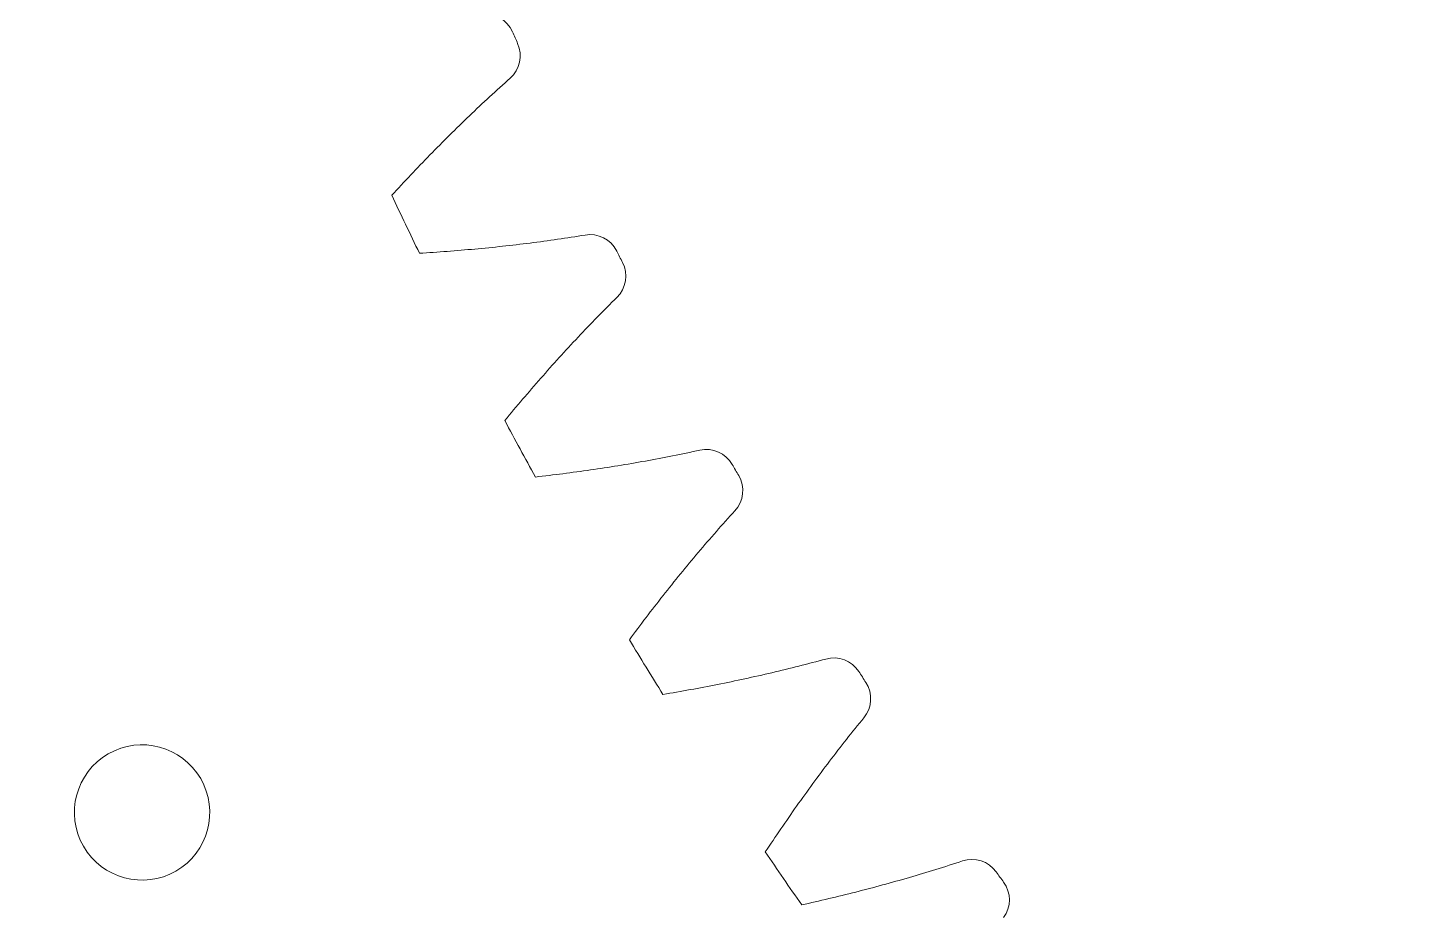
# Model space of a CAD drawing. Header units: millimetres. Extents: x -337 to 409, y -412 to 336.
# Drawn here: x -306.56 to -275.79, y 139.62 to 159.21 of the extents above; entities that cross this region are included whole.
import ezdxf

# ---------------------------------------------------------------- set-up
doc = ezdxf.new("R2010")
doc.units = ezdxf.units.MM
doc.header["$MEASUREMENT"] = 0
doc.layers.add('layer 1', color=7, linetype='Continuous')

msp = doc.modelspace()

# ---------------------------------------------------------------- linework, layer by layer
at = {"layer": 'layer 1', "color": 250, "lineweight": 20}
msp.add_ellipse((-201.8372, 200.81), major_axis=(0, 135.5), ratio=1, dxfattribs=at)
at = {"layer": 'layer 1', "lineweight": 9}
for points in [[(-295.8187, 159.1221), (-295.9363, 159.3872), (-296.2123, 159.5456), (-296.5006, 159.5133)], [(-295.8187, 159.1221), (-295.7995, 159.0788), (-295.7803, 159.0356), (-295.7611, 158.9924)], [(-295.8689, 158.0944), (-295.6519, 158.287), (-295.5849, 158.598), (-295.7033, 158.8629)], [(-295.7611, 158.9924), (-295.7418, 158.9492), (-295.7226, 158.9061), (-295.7033, 158.8629)], [(-298.4922, 155.496), (-298.2909, 155.0666), (-298.0868, 154.6387), (-297.8798, 154.2121)], [(-293.5081, 154.2606), (-293.6394, 154.5192), (-293.9233, 154.6629), (-294.2096, 154.6156)], [(-293.5081, 154.2606), (-293.4867, 154.2184), (-293.4653, 154.1763), (-293.4438, 154.1342)], [(-293.5044, 153.2317), (-293.2979, 153.4354), (-293.2472, 153.7495), (-293.3793, 154.0078)], [(-293.4438, 154.1342), (-293.4223, 154.092), (-293.4008, 154.0499), (-293.3793, 154.0078)], [(-295.9882, 150.4995), (-295.7647, 150.0813), (-295.5385, 149.6646), (-295.3095, 149.2494)], [(-290.9463, 149.5267), (-291.091, 149.7781), (-291.382, 149.9067), (-291.6653, 149.8445)], [(-290.9463, 149.5267), (-290.9227, 149.4857), (-290.8991, 149.4447), (-290.8754, 149.4038)], [(-290.8887, 148.4994), (-290.6931, 148.7136), (-290.659, 149.03), (-290.8044, 149.281)], [(-290.8754, 149.4038), (-290.8518, 149.3629), (-290.8281, 149.3219), (-290.8044, 149.281)], [(-293.2261, 145.641), (-292.9811, 145.2351), (-292.7333, 144.8308), (-292.4829, 144.4281)], [(-288.1402, 144.9334), (-288.2978, 145.1769), (-288.5952, 145.2901), (-288.8749, 145.2131)], [(-288.1402, 144.9334), (-288.1145, 144.8937), (-288.0888, 144.854), (-288.063, 144.8143)], [(-288.063, 144.8143), (-288.0373, 144.7747), (-288.0115, 144.7351), (-287.9857, 144.6955)], [(-288.029, 143.9105), (-287.8448, 144.1347), (-287.8273, 144.4524), (-287.9857, 144.6954)], [(-290.2135, 140.9337), (-289.9476, 140.5411), (-289.679, 140.1504), (-289.4079, 139.7614)], [(-285.0975, 140.4932), (-285.2677, 140.7281), (-285.5706, 140.8256), (-285.8459, 140.7341)], [(-285.0975, 140.4932), (-285.0698, 140.4549), (-285.042, 140.4166), (-285.0142, 140.3784)], [(-285.0142, 140.3784), (-284.9865, 140.3401), (-284.9586, 140.3019), (-284.9308, 140.2637)], [(-284.9329, 139.4775), (-284.7608, 139.711), (-284.7599, 140.0292), (-284.9308, 140.2637)]]:
    msp.add_open_spline(points, degree=3, dxfattribs=at)
for points in [[(-295.8689, 158.0944), (-295.8689, 158.0944), (-295.9263, 158.0432), (-295.9263, 158.0432), (-295.9263, 158.0432), (-295.9263, 158.0432), (-295.9837, 157.9919), (-295.9837, 157.9919), (-295.9837, 157.9919), (-295.9837, 157.9919), (-296.0409, 157.9404), (-296.0409, 157.9404), (-296.0409, 157.9404), (-296.0409, 157.9404), (-296.098, 157.8888), (-296.098, 157.8888), (-296.098, 157.8888), (-296.098, 157.8888), (-296.155, 157.8371), (-296.155, 157.8371), (-296.155, 157.8371), (-296.155, 157.8371), (-296.2119, 157.7853), (-296.2119, 157.7853), (-296.2119, 157.7853), (-296.2119, 157.7853), (-296.2686, 157.7332), (-296.2686, 157.7332), (-296.2686, 157.7332), (-296.2686, 157.7332), (-296.3252, 157.6811), (-296.3252, 157.6811), (-296.3252, 157.6811), (-296.3252, 157.6811), (-296.3817, 157.6288), (-296.3817, 157.6288), (-296.3817, 157.6288), (-296.3817, 157.6288), (-296.438, 157.5764), (-296.438, 157.5764), (-296.438, 157.5764), (-296.438, 157.5764), (-296.4942, 157.5239), (-296.4942, 157.5239), (-296.4942, 157.5239), (-296.4942, 157.5239), (-296.5503, 157.4712), (-296.5503, 157.4712), (-296.5503, 157.4712), (-296.5503, 157.4712), (-296.6063, 157.4183), (-296.6063, 157.4183), (-296.6063, 157.4183), (-296.6063, 157.4183), (-296.6622, 157.3654), (-296.6622, 157.3654), (-296.6622, 157.3654), (-296.6622, 157.3654), (-296.7179, 157.3123), (-296.7179, 157.3123), (-296.7179, 157.3123), (-296.7179, 157.3123), (-296.7735, 157.2591), (-296.7735, 157.2591), (-296.7735, 157.2591), (-296.7735, 157.2591), (-296.829, 157.2058), (-296.829, 157.2058), (-296.829, 157.2058), (-296.829, 157.2058), (-296.8843, 157.1523), (-296.8843, 157.1523), (-296.8843, 157.1523), (-296.8843, 157.1523), (-296.9396, 157.0987), (-296.9396, 157.0987), (-296.9396, 157.0987), (-296.9396, 157.0987), (-296.9947, 157.045), (-296.9947, 157.045), (-296.9947, 157.045), (-296.9947, 157.045), (-297.0497, 156.9912), (-297.0497, 156.9912), (-297.0497, 156.9912), (-297.0497, 156.9912), (-297.1046, 156.9373), (-297.1046, 156.9373), (-297.1046, 156.9373), (-297.1046, 156.9373), (-297.1594, 156.8832), (-297.1594, 156.8832), (-297.1594, 156.8832), (-297.1594, 156.8832), (-297.2141, 156.8291), (-297.2141, 156.8291), (-297.2141, 156.8291), (-297.2141, 156.8291), (-297.2686, 156.7748), (-297.2686, 156.7748), (-297.2686, 156.7748), (-297.2686, 156.7748), (-297.323, 156.7204), (-297.323, 156.7204), (-297.323, 156.7204), (-297.323, 156.7204), (-297.3774, 156.6658), (-297.3774, 156.6658), (-297.3774, 156.6658), (-297.3774, 156.6658), (-297.4316, 156.6112), (-297.4316, 156.6112), (-297.4316, 156.6112), (-297.4316, 156.6112), (-297.4857, 156.5565), (-297.4857, 156.5565), (-297.4857, 156.5565), (-297.4857, 156.5565), (-297.5396, 156.5016), (-297.5396, 156.5016), (-297.5396, 156.5016), (-297.5396, 156.5016), (-297.5935, 156.4467), (-297.5935, 156.4467), (-297.5935, 156.4467), (-297.5935, 156.4467), (-297.6473, 156.3916), (-297.6473, 156.3916), (-297.6473, 156.3916), (-297.6473, 156.3916), (-297.7009, 156.3364), (-297.7009, 156.3364), (-297.7009, 156.3364), (-297.7009, 156.3364), (-297.7544, 156.2811), (-297.7544, 156.2811), (-297.7544, 156.2811), (-297.7544, 156.2811), (-297.8079, 156.2257), (-297.8079, 156.2257), (-297.8079, 156.2257), (-297.8079, 156.2257), (-297.8612, 156.1702), (-297.8612, 156.1702), (-297.8612, 156.1702), (-297.8612, 156.1702), (-297.9144, 156.1146), (-297.9144, 156.1146), (-297.9144, 156.1146), (-297.9144, 156.1146), (-297.9675, 156.0589), (-297.9675, 156.0589), (-297.9675, 156.0589), (-297.9675, 156.0589), (-298.0205, 156.0031), (-298.0205, 156.0031), (-298.0205, 156.0031), (-298.0205, 156.0031), (-298.0733, 155.9472), (-298.0733, 155.9472), (-298.0733, 155.9472), (-298.0733, 155.9472), (-298.1261, 155.8911), (-298.1261, 155.8911), (-298.1261, 155.8911), (-298.1261, 155.8911), (-298.1787, 155.835), (-298.1787, 155.835), (-298.1787, 155.835), (-298.1787, 155.835), (-298.2313, 155.7787), (-298.2313, 155.7787), (-298.2313, 155.7787), (-298.2313, 155.7787), (-298.2837, 155.7224), (-298.2837, 155.7224), (-298.2837, 155.7224), (-298.2837, 155.7224), (-298.336, 155.6659), (-298.336, 155.6659), (-298.336, 155.6659), (-298.336, 155.6659), (-298.3882, 155.6094), (-298.3882, 155.6094), (-298.3882, 155.6094), (-298.3882, 155.6094), (-298.4403, 155.5527), (-298.4403, 155.5527), (-298.4403, 155.5527), (-298.4403, 155.5527), (-298.4922, 155.496), (-298.4922, 155.496)], [(-294.2096, 154.6156), (-294.2096, 154.6156), (-294.2855, 154.6031), (-294.2855, 154.6031), (-294.2855, 154.6031), (-294.2855, 154.6031), (-294.3615, 154.5908), (-294.3615, 154.5908), (-294.3615, 154.5908), (-294.3615, 154.5908), (-294.4375, 154.5787), (-294.4375, 154.5787), (-294.4375, 154.5787), (-294.4375, 154.5787), (-294.5135, 154.5668), (-294.5135, 154.5668), (-294.5135, 154.5668), (-294.5135, 154.5668), (-294.5896, 154.5551), (-294.5896, 154.5551), (-294.5896, 154.5551), (-294.5896, 154.5551), (-294.6656, 154.5435), (-294.6656, 154.5435), (-294.6656, 154.5435), (-294.6656, 154.5435), (-294.7418, 154.5322), (-294.7418, 154.5322), (-294.7418, 154.5322), (-294.7418, 154.5322), (-294.8179, 154.521), (-294.8179, 154.521), (-294.8179, 154.521), (-294.8179, 154.521), (-294.8941, 154.51), (-294.8941, 154.51), (-294.8941, 154.51), (-294.8941, 154.51), (-294.9703, 154.4992), (-294.9703, 154.4992), (-294.9703, 154.4992), (-294.9703, 154.4992), (-295.0465, 154.4886), (-295.0465, 154.4886), (-295.0465, 154.4886), (-295.0465, 154.4886), (-295.1227, 154.4781), (-295.1227, 154.4781), (-295.1227, 154.4781), (-295.1227, 154.4781), (-295.199, 154.4679), (-295.199, 154.4679), (-295.199, 154.4679), (-295.199, 154.4679), (-295.2753, 154.4578), (-295.2753, 154.4578), (-295.2753, 154.4578), (-295.2753, 154.4578), (-295.3516, 154.4479), (-295.3516, 154.4479), (-295.3516, 154.4479), (-295.3516, 154.4479), (-295.428, 154.4382), (-295.428, 154.4382), (-295.428, 154.4382), (-295.428, 154.4382), (-295.5043, 154.4286), (-295.5043, 154.4286), (-295.5043, 154.4286), (-295.5043, 154.4286), (-295.5807, 154.4192), (-295.5807, 154.4192), (-295.5807, 154.4192), (-295.5807, 154.4192), (-295.6571, 154.41), (-295.6571, 154.41), (-295.6571, 154.41), (-295.6571, 154.41), (-295.7336, 154.401), (-295.7336, 154.401), (-295.7336, 154.401), (-295.7336, 154.401), (-295.81, 154.3921), (-295.81, 154.3921), (-295.81, 154.3921), (-295.81, 154.3921), (-295.8865, 154.3834), (-295.8865, 154.3834), (-295.8865, 154.3834), (-295.8865, 154.3834), (-295.963, 154.3748), (-295.963, 154.3748), (-295.963, 154.3748), (-295.963, 154.3748), (-296.0395, 154.3664), (-296.0395, 154.3664), (-296.0395, 154.3664), (-296.0395, 154.3664), (-296.116, 154.3582), (-296.116, 154.3582), (-296.116, 154.3582), (-296.116, 154.3582), (-296.1925, 154.3501), (-296.1925, 154.3501), (-296.1925, 154.3501), (-296.1925, 154.3501), (-296.2691, 154.3422), (-296.2691, 154.3422), (-296.2691, 154.3422), (-296.2691, 154.3422), (-296.3456, 154.3345), (-296.3456, 154.3345), (-296.3456, 154.3345), (-296.3456, 154.3345), (-296.4222, 154.3269), (-296.4222, 154.3269), (-296.4222, 154.3269), (-296.4222, 154.3269), (-296.4988, 154.3195), (-296.4988, 154.3195), (-296.4988, 154.3195), (-296.4988, 154.3195), (-296.5754, 154.3122), (-296.5754, 154.3122), (-296.5754, 154.3122), (-296.5754, 154.3122), (-296.6521, 154.3051), (-296.6521, 154.3051), (-296.6521, 154.3051), (-296.6521, 154.3051), (-296.7287, 154.2981), (-296.7287, 154.2981), (-296.7287, 154.2981), (-296.7287, 154.2981), (-296.8054, 154.2913), (-296.8054, 154.2913), (-296.8054, 154.2913), (-296.8054, 154.2913), (-296.882, 154.2846), (-296.882, 154.2846), (-296.882, 154.2846), (-296.882, 154.2846), (-296.9587, 154.2781), (-296.9587, 154.2781), (-296.9587, 154.2781), (-296.9587, 154.2781), (-297.0354, 154.2718), (-297.0354, 154.2718), (-297.0354, 154.2718), (-297.0354, 154.2718), (-297.1121, 154.2656), (-297.1121, 154.2656), (-297.1121, 154.2656), (-297.1121, 154.2656), (-297.1888, 154.2595), (-297.1888, 154.2595), (-297.1888, 154.2595), (-297.1888, 154.2595), (-297.2656, 154.2536), (-297.2656, 154.2536), (-297.2656, 154.2536), (-297.2656, 154.2536), (-297.3423, 154.2479), (-297.3423, 154.2479), (-297.3423, 154.2479), (-297.3423, 154.2479), (-297.4191, 154.2423), (-297.4191, 154.2423), (-297.4191, 154.2423), (-297.4191, 154.2423), (-297.4958, 154.2369), (-297.4958, 154.2369), (-297.4958, 154.2369), (-297.4958, 154.2369), (-297.5726, 154.2316), (-297.5726, 154.2316), (-297.5726, 154.2316), (-297.5726, 154.2316), (-297.6494, 154.2265), (-297.6494, 154.2265), (-297.6494, 154.2265), (-297.6494, 154.2265), (-297.7262, 154.2215), (-297.7262, 154.2215), (-297.7262, 154.2215), (-297.7262, 154.2215), (-297.803, 154.2167), (-297.803, 154.2167), (-297.803, 154.2167), (-297.803, 154.2167), (-297.8798, 154.2121), (-297.8798, 154.2121)], [(-293.5044, 153.2317), (-293.5044, 153.2317), (-293.5591, 153.1776), (-293.5591, 153.1776), (-293.5591, 153.1776), (-293.5591, 153.1776), (-293.6137, 153.1233), (-293.6137, 153.1233), (-293.6137, 153.1233), (-293.6137, 153.1233), (-293.6682, 153.0689), (-293.6682, 153.0689), (-293.6682, 153.0689), (-293.6682, 153.0689), (-293.7225, 153.0144), (-293.7225, 153.0144), (-293.7225, 153.0144), (-293.7225, 153.0144), (-293.7767, 152.9598), (-293.7767, 152.9598), (-293.7767, 152.9598), (-293.7767, 152.9598), (-293.8308, 152.905), (-293.8308, 152.905), (-293.8308, 152.905), (-293.8308, 152.905), (-293.8847, 152.8501), (-293.8847, 152.8501), (-293.8847, 152.8501), (-293.8847, 152.8501), (-293.9385, 152.7951), (-293.9385, 152.7951), (-293.9385, 152.7951), (-293.9385, 152.7951), (-293.9922, 152.7399), (-293.9922, 152.7399), (-293.9922, 152.7399), (-293.9922, 152.7399), (-294.0457, 152.6846), (-294.0457, 152.6846), (-294.0457, 152.6846), (-294.0457, 152.6846), (-294.0991, 152.6292), (-294.0991, 152.6292), (-294.0991, 152.6292), (-294.0991, 152.6292), (-294.1524, 152.5737), (-294.1524, 152.5737), (-294.1524, 152.5737), (-294.1524, 152.5737), (-294.2055, 152.518), (-294.2055, 152.518), (-294.2055, 152.518), (-294.2055, 152.518), (-294.2585, 152.4622), (-294.2585, 152.4622), (-294.2585, 152.4622), (-294.2585, 152.4622), (-294.3114, 152.4063), (-294.3114, 152.4063), (-294.3114, 152.4063), (-294.3114, 152.4063), (-294.3641, 152.3502), (-294.3641, 152.3502), (-294.3641, 152.3502), (-294.3641, 152.3502), (-294.4167, 152.2941), (-294.4167, 152.2941), (-294.4167, 152.2941), (-294.4167, 152.2941), (-294.4692, 152.2378), (-294.4692, 152.2378), (-294.4692, 152.2378), (-294.4692, 152.2378), (-294.5216, 152.1814), (-294.5216, 152.1814), (-294.5216, 152.1814), (-294.5216, 152.1814), (-294.5738, 152.1249), (-294.5738, 152.1249), (-294.5738, 152.1249), (-294.5738, 152.1249), (-294.6259, 152.0682), (-294.6259, 152.0682), (-294.6259, 152.0682), (-294.6259, 152.0682), (-294.6779, 152.0115), (-294.6779, 152.0115), (-294.6779, 152.0115), (-294.6779, 152.0115), (-294.7298, 151.9547), (-294.7298, 151.9547), (-294.7298, 151.9547), (-294.7298, 151.9547), (-294.7816, 151.8977), (-294.7816, 151.8977), (-294.7816, 151.8977), (-294.7816, 151.8977), (-294.8332, 151.8406), (-294.8332, 151.8406), (-294.8332, 151.8406), (-294.8332, 151.8406), (-294.8847, 151.7834), (-294.8847, 151.7834), (-294.8847, 151.7834), (-294.8847, 151.7834), (-294.9361, 151.7262), (-294.9361, 151.7262), (-294.9361, 151.7262), (-294.9361, 151.7262), (-294.9874, 151.6688), (-294.9874, 151.6688), (-294.9874, 151.6688), (-294.9874, 151.6688), (-295.0385, 151.6113), (-295.0385, 151.6113), (-295.0385, 151.6113), (-295.0385, 151.6113), (-295.0896, 151.5537), (-295.0896, 151.5537), (-295.0896, 151.5537), (-295.0896, 151.5537), (-295.1405, 151.496), (-295.1405, 151.496), (-295.1405, 151.496), (-295.1405, 151.496), (-295.1913, 151.4381), (-295.1913, 151.4381), (-295.1913, 151.4381), (-295.1913, 151.4381), (-295.242, 151.3802), (-295.242, 151.3802), (-295.242, 151.3802), (-295.242, 151.3802), (-295.2925, 151.3222), (-295.2925, 151.3222), (-295.2925, 151.3222), (-295.2925, 151.3222), (-295.343, 151.2641), (-295.343, 151.2641), (-295.343, 151.2641), (-295.343, 151.2641), (-295.3933, 151.2059), (-295.3933, 151.2059), (-295.3933, 151.2059), (-295.3933, 151.2059), (-295.4435, 151.1476), (-295.4435, 151.1476), (-295.4435, 151.1476), (-295.4435, 151.1476), (-295.4936, 151.0892), (-295.4936, 151.0892), (-295.4936, 151.0892), (-295.4936, 151.0892), (-295.5436, 151.0306), (-295.5436, 151.0306), (-295.5436, 151.0306), (-295.5436, 151.0306), (-295.5935, 150.972), (-295.5935, 150.972), (-295.5935, 150.972), (-295.5935, 150.972), (-295.6433, 150.9133), (-295.6433, 150.9133), (-295.6433, 150.9133), (-295.6433, 150.9133), (-295.6929, 150.8545), (-295.6929, 150.8545), (-295.6929, 150.8545), (-295.6929, 150.8545), (-295.7424, 150.7956), (-295.7424, 150.7956), (-295.7424, 150.7956), (-295.7424, 150.7956), (-295.7918, 150.7366), (-295.7918, 150.7366), (-295.7918, 150.7366), (-295.7918, 150.7366), (-295.8411, 150.6775), (-295.8411, 150.6775), (-295.8411, 150.6775), (-295.8411, 150.6775), (-295.8902, 150.6182), (-295.8902, 150.6182), (-295.8902, 150.6182), (-295.8902, 150.6182), (-295.9393, 150.5589), (-295.9393, 150.5589), (-295.9393, 150.5589), (-295.9393, 150.5589), (-295.9882, 150.4995), (-295.9882, 150.4995)], [(-291.6653, 149.8445), (-291.6653, 149.8445), (-291.7405, 149.8281), (-291.7405, 149.8281), (-291.7405, 149.8281), (-291.7405, 149.8281), (-291.8157, 149.8118), (-291.8157, 149.8118), (-291.8157, 149.8118), (-291.8157, 149.8118), (-291.891, 149.7958), (-291.891, 149.7958), (-291.891, 149.7958), (-291.891, 149.7958), (-291.9663, 149.7799), (-291.9663, 149.7799), (-291.9663, 149.7799), (-291.9663, 149.7799), (-292.0416, 149.7642), (-292.0416, 149.7642), (-292.0416, 149.7642), (-292.0416, 149.7642), (-292.117, 149.7487), (-292.117, 149.7487), (-292.117, 149.7487), (-292.117, 149.7487), (-292.1924, 149.7333), (-292.1924, 149.7333), (-292.1924, 149.7333), (-292.1924, 149.7333), (-292.2679, 149.7182), (-292.2679, 149.7182), (-292.2679, 149.7182), (-292.2679, 149.7182), (-292.3434, 149.7032), (-292.3434, 149.7032), (-292.3434, 149.7032), (-292.3434, 149.7032), (-292.4189, 149.6885), (-292.4189, 149.6885), (-292.4189, 149.6885), (-292.4189, 149.6885), (-292.4945, 149.6739), (-292.4945, 149.6739), (-292.4945, 149.6739), (-292.4945, 149.6739), (-292.5701, 149.6595), (-292.5701, 149.6595), (-292.5701, 149.6595), (-292.5701, 149.6595), (-292.6457, 149.6452), (-292.6457, 149.6452), (-292.6457, 149.6452), (-292.6457, 149.6452), (-292.7214, 149.6312), (-292.7214, 149.6312), (-292.7214, 149.6312), (-292.7214, 149.6312), (-292.7971, 149.6173), (-292.7971, 149.6173), (-292.7971, 149.6173), (-292.7971, 149.6173), (-292.8728, 149.6036), (-292.8728, 149.6036), (-292.8728, 149.6036), (-292.8728, 149.6036), (-292.9486, 149.59), (-292.9486, 149.59), (-292.9486, 149.59), (-292.9486, 149.59), (-293.0243, 149.5766), (-293.0243, 149.5766), (-293.0243, 149.5766), (-293.0243, 149.5766), (-293.1002, 149.5634), (-293.1002, 149.5634), (-293.1002, 149.5634), (-293.1002, 149.5634), (-293.176, 149.5504), (-293.176, 149.5504), (-293.176, 149.5504), (-293.176, 149.5504), (-293.2519, 149.5375), (-293.2519, 149.5375), (-293.2519, 149.5375), (-293.2519, 149.5375), (-293.3278, 149.5248), (-293.3278, 149.5248), (-293.3278, 149.5248), (-293.3278, 149.5248), (-293.4037, 149.5123), (-293.4037, 149.5123), (-293.4037, 149.5123), (-293.4037, 149.5123), (-293.4797, 149.4999), (-293.4797, 149.4999), (-293.4797, 149.4999), (-293.4797, 149.4999), (-293.5557, 149.4877), (-293.5557, 149.4877), (-293.5557, 149.4877), (-293.5557, 149.4877), (-293.6317, 149.4756), (-293.6317, 149.4756), (-293.6317, 149.4756), (-293.6317, 149.4756), (-293.7077, 149.4637), (-293.7077, 149.4637), (-293.7077, 149.4637), (-293.7077, 149.4637), (-293.7838, 149.452), (-293.7838, 149.452), (-293.7838, 149.452), (-293.7838, 149.452), (-293.8598, 149.4404), (-293.8598, 149.4404), (-293.8598, 149.4404), (-293.8598, 149.4404), (-293.936, 149.429), (-293.936, 149.429), (-293.936, 149.429), (-293.936, 149.429), (-294.0121, 149.4177), (-294.0121, 149.4177), (-294.0121, 149.4177), (-294.0121, 149.4177), (-294.0882, 149.4066), (-294.0882, 149.4066), (-294.0882, 149.4066), (-294.0882, 149.4066), (-294.1644, 149.3956), (-294.1644, 149.3956), (-294.1644, 149.3956), (-294.1644, 149.3956), (-294.2406, 149.3848), (-294.2406, 149.3848), (-294.2406, 149.3848), (-294.2406, 149.3848), (-294.3168, 149.3741), (-294.3168, 149.3741), (-294.3168, 149.3741), (-294.3168, 149.3741), (-294.3931, 149.3636), (-294.3931, 149.3636), (-294.3931, 149.3636), (-294.3931, 149.3636), (-294.4693, 149.3533), (-294.4693, 149.3533), (-294.4693, 149.3533), (-294.4693, 149.3533), (-294.5456, 149.3431), (-294.5456, 149.3431), (-294.5456, 149.3431), (-294.5456, 149.3431), (-294.6219, 149.333), (-294.6219, 149.333), (-294.6219, 149.333), (-294.6219, 149.333), (-294.6982, 149.3231), (-294.6982, 149.3231), (-294.6982, 149.3231), (-294.6982, 149.3231), (-294.7746, 149.3134), (-294.7746, 149.3134), (-294.7746, 149.3134), (-294.7746, 149.3134), (-294.8509, 149.3038), (-294.8509, 149.3038), (-294.8509, 149.3038), (-294.8509, 149.3038), (-294.9273, 149.2943), (-294.9273, 149.2943), (-294.9273, 149.2943), (-294.9273, 149.2943), (-295.0037, 149.285), (-295.0037, 149.285), (-295.0037, 149.285), (-295.0037, 149.285), (-295.0801, 149.2759), (-295.0801, 149.2759), (-295.0801, 149.2759), (-295.0801, 149.2759), (-295.1565, 149.2669), (-295.1565, 149.2669), (-295.1565, 149.2669), (-295.1565, 149.2669), (-295.233, 149.2581), (-295.233, 149.2581), (-295.233, 149.2581), (-295.233, 149.2581), (-295.3095, 149.2494), (-295.3095, 149.2494)], [(-290.8887, 148.4994), (-290.8887, 148.4994), (-290.9406, 148.4425), (-290.9406, 148.4425), (-290.9406, 148.4425), (-290.9406, 148.4425), (-290.9922, 148.3855), (-290.9922, 148.3855), (-290.9922, 148.3855), (-290.9922, 148.3855), (-291.0438, 148.3283), (-291.0438, 148.3283), (-291.0438, 148.3283), (-291.0438, 148.3283), (-291.0952, 148.271), (-291.0952, 148.271), (-291.0952, 148.271), (-291.0952, 148.271), (-291.1464, 148.2136), (-291.1464, 148.2136), (-291.1464, 148.2136), (-291.1464, 148.2136), (-291.1976, 148.1561), (-291.1976, 148.1561), (-291.1976, 148.1561), (-291.1976, 148.1561), (-291.2485, 148.0985), (-291.2485, 148.0985), (-291.2485, 148.0985), (-291.2485, 148.0985), (-291.2994, 148.0407), (-291.2994, 148.0407), (-291.2994, 148.0407), (-291.2994, 148.0407), (-291.3501, 147.9828), (-291.3501, 147.9828), (-291.3501, 147.9828), (-291.3501, 147.9828), (-291.4006, 147.9248), (-291.4006, 147.9248), (-291.4006, 147.9248), (-291.4006, 147.9248), (-291.4511, 147.8666), (-291.4511, 147.8666), (-291.4511, 147.8666), (-291.4511, 147.8666), (-291.5013, 147.8084), (-291.5013, 147.8084), (-291.5013, 147.8084), (-291.5013, 147.8084), (-291.5515, 147.75), (-291.5515, 147.75), (-291.5515, 147.75), (-291.5515, 147.75), (-291.6015, 147.6915), (-291.6015, 147.6915), (-291.6015, 147.6915), (-291.6015, 147.6915), (-291.6514, 147.6329), (-291.6514, 147.6329), (-291.6514, 147.6329), (-291.6514, 147.6329), (-291.7011, 147.5741), (-291.7011, 147.5741), (-291.7011, 147.5741), (-291.7011, 147.5741), (-291.7507, 147.5153), (-291.7507, 147.5153), (-291.7507, 147.5153), (-291.7507, 147.5153), (-291.8002, 147.4564), (-291.8002, 147.4564), (-291.8002, 147.4564), (-291.8002, 147.4564), (-291.8495, 147.3973), (-291.8495, 147.3973), (-291.8495, 147.3973), (-291.8495, 147.3973), (-291.8988, 147.3381), (-291.8988, 147.3381), (-291.8988, 147.3381), (-291.8988, 147.3381), (-291.9478, 147.2788), (-291.9478, 147.2788), (-291.9478, 147.2788), (-291.9478, 147.2788), (-291.9968, 147.2195), (-291.9968, 147.2195), (-291.9968, 147.2195), (-291.9968, 147.2195), (-292.0456, 147.16), (-292.0456, 147.16), (-292.0456, 147.16), (-292.0456, 147.16), (-292.0943, 147.1004), (-292.0943, 147.1004), (-292.0943, 147.1004), (-292.0943, 147.1004), (-292.1429, 147.0407), (-292.1429, 147.0407), (-292.1429, 147.0407), (-292.1429, 147.0407), (-292.1913, 146.9809), (-292.1913, 146.9809), (-292.1913, 146.9809), (-292.1913, 146.9809), (-292.2397, 146.921), (-292.2397, 146.921), (-292.2397, 146.921), (-292.2397, 146.921), (-292.2879, 146.861), (-292.2879, 146.861), (-292.2879, 146.861), (-292.2879, 146.861), (-292.3359, 146.8009), (-292.3359, 146.8009), (-292.3359, 146.8009), (-292.3359, 146.8009), (-292.3839, 146.7407), (-292.3839, 146.7407), (-292.3839, 146.7407), (-292.3839, 146.7407), (-292.4317, 146.6804), (-292.4317, 146.6804), (-292.4317, 146.6804), (-292.4317, 146.6804), (-292.4794, 146.62), (-292.4794, 146.62), (-292.4794, 146.62), (-292.4794, 146.62), (-292.527, 146.5595), (-292.527, 146.5595), (-292.527, 146.5595), (-292.527, 146.5595), (-292.5745, 146.499), (-292.5745, 146.499), (-292.5745, 146.499), (-292.5745, 146.499), (-292.6218, 146.4383), (-292.6218, 146.4383), (-292.6218, 146.4383), (-292.6218, 146.4383), (-292.669, 146.3775), (-292.669, 146.3775), (-292.669, 146.3775), (-292.669, 146.3775), (-292.7161, 146.3167), (-292.7161, 146.3167), (-292.7161, 146.3167), (-292.7161, 146.3167), (-292.7631, 146.2557), (-292.7631, 146.2557), (-292.7631, 146.2557), (-292.7631, 146.2557), (-292.81, 146.1946), (-292.81, 146.1946), (-292.81, 146.1946), (-292.81, 146.1946), (-292.8567, 146.1335), (-292.8567, 146.1335), (-292.8567, 146.1335), (-292.8567, 146.1335), (-292.9033, 146.0723), (-292.9033, 146.0723), (-292.9033, 146.0723), (-292.9033, 146.0723), (-292.9498, 146.0109), (-292.9498, 146.0109), (-292.9498, 146.0109), (-292.9498, 146.0109), (-292.9962, 145.9495), (-292.9962, 145.9495), (-292.9962, 145.9495), (-292.9962, 145.9495), (-293.0424, 145.888), (-293.0424, 145.888), (-293.0424, 145.888), (-293.0424, 145.888), (-293.0885, 145.8264), (-293.0885, 145.8264), (-293.0885, 145.8264), (-293.0885, 145.8264), (-293.1345, 145.7647), (-293.1345, 145.7647), (-293.1345, 145.7647), (-293.1345, 145.7647), (-293.1804, 145.7029), (-293.1804, 145.7029), (-293.1804, 145.7029), (-293.1804, 145.7029), (-293.2261, 145.641), (-293.2261, 145.641)], [(-288.8749, 145.2131), (-288.8749, 145.2131), (-288.9491, 145.1927), (-288.9491, 145.1927), (-288.9491, 145.1927), (-288.9491, 145.1927), (-289.0234, 145.1726), (-289.0234, 145.1726), (-289.0234, 145.1726), (-289.0234, 145.1726), (-289.0977, 145.1526), (-289.0977, 145.1526), (-289.0977, 145.1526), (-289.0977, 145.1526), (-289.1721, 145.1328), (-289.1721, 145.1328), (-289.1721, 145.1328), (-289.1721, 145.1328), (-289.2465, 145.1132), (-289.2465, 145.1132), (-289.2465, 145.1132), (-289.2465, 145.1132), (-289.321, 145.0938), (-289.321, 145.0938), (-289.321, 145.0938), (-289.321, 145.0938), (-289.3955, 145.0745), (-289.3955, 145.0745), (-289.3955, 145.0745), (-289.3955, 145.0745), (-289.47, 145.0554), (-289.47, 145.0554), (-289.47, 145.0554), (-289.47, 145.0554), (-289.5446, 145.0365), (-289.5446, 145.0365), (-289.5446, 145.0365), (-289.5446, 145.0365), (-289.6193, 145.0178), (-289.6193, 145.0178), (-289.6193, 145.0178), (-289.6193, 145.0178), (-289.694, 144.9993), (-289.694, 144.9993), (-289.694, 144.9993), (-289.694, 144.9993), (-289.7687, 144.981), (-289.7687, 144.981), (-289.7687, 144.981), (-289.7687, 144.981), (-289.8435, 144.9628), (-289.8435, 144.9628), (-289.8435, 144.9628), (-289.8435, 144.9628), (-289.9183, 144.9448), (-289.9183, 144.9448), (-289.9183, 144.9448), (-289.9183, 144.9448), (-289.9932, 144.927), (-289.9932, 144.927), (-289.9932, 144.927), (-289.9932, 144.927), (-290.0681, 144.9093), (-290.0681, 144.9093), (-290.0681, 144.9093), (-290.0681, 144.9093), (-290.143, 144.8918), (-290.143, 144.8918), (-290.143, 144.8918), (-290.143, 144.8918), (-290.218, 144.8745), (-290.218, 144.8745), (-290.218, 144.8745), (-290.218, 144.8745), (-290.2931, 144.8573), (-290.2931, 144.8573), (-290.2931, 144.8573), (-290.2931, 144.8573), (-290.3681, 144.8404), (-290.3681, 144.8404), (-290.3681, 144.8404), (-290.3681, 144.8404), (-290.4432, 144.8235), (-290.4432, 144.8235), (-290.4432, 144.8235), (-290.4432, 144.8235), (-290.5183, 144.8069), (-290.5183, 144.8069), (-290.5183, 144.8069), (-290.5183, 144.8069), (-290.5935, 144.7904), (-290.5935, 144.7904), (-290.5935, 144.7904), (-290.5935, 144.7904), (-290.6687, 144.774), (-290.6687, 144.774), (-290.6687, 144.774), (-290.6687, 144.774), (-290.744, 144.7578), (-290.744, 144.7578), (-290.744, 144.7578), (-290.744, 144.7578), (-290.8192, 144.7418), (-290.8192, 144.7418), (-290.8192, 144.7418), (-290.8192, 144.7418), (-290.8945, 144.726), (-290.8945, 144.726), (-290.8945, 144.726), (-290.8945, 144.726), (-290.9699, 144.7103), (-290.9699, 144.7103), (-290.9699, 144.7103), (-290.9699, 144.7103), (-291.0453, 144.6947), (-291.0453, 144.6947), (-291.0453, 144.6947), (-291.0453, 144.6947), (-291.1207, 144.6793), (-291.1207, 144.6793), (-291.1207, 144.6793), (-291.1207, 144.6793), (-291.1961, 144.6641), (-291.1961, 144.6641), (-291.1961, 144.6641), (-291.1961, 144.6641), (-291.2716, 144.649), (-291.2716, 144.649), (-291.2716, 144.649), (-291.2716, 144.649), (-291.3471, 144.634), (-291.3471, 144.634), (-291.3471, 144.634), (-291.3471, 144.634), (-291.4226, 144.6193), (-291.4226, 144.6193), (-291.4226, 144.6193), (-291.4226, 144.6193), (-291.4981, 144.6046), (-291.4981, 144.6046), (-291.4981, 144.6046), (-291.4981, 144.6046), (-291.5737, 144.5901), (-291.5737, 144.5901), (-291.5737, 144.5901), (-291.5737, 144.5901), (-291.6493, 144.5758), (-291.6493, 144.5758), (-291.6493, 144.5758), (-291.6493, 144.5758), (-291.725, 144.5616), (-291.725, 144.5616), (-291.725, 144.5616), (-291.725, 144.5616), (-291.8006, 144.5476), (-291.8006, 144.5476), (-291.8006, 144.5476), (-291.8006, 144.5476), (-291.8763, 144.5337), (-291.8763, 144.5337), (-291.8763, 144.5337), (-291.8763, 144.5337), (-291.9521, 144.52), (-291.9521, 144.52), (-291.9521, 144.52), (-291.9521, 144.52), (-292.0278, 144.5064), (-292.0278, 144.5064), (-292.0278, 144.5064), (-292.0278, 144.5064), (-292.1036, 144.493), (-292.1036, 144.493), (-292.1036, 144.493), (-292.1036, 144.493), (-292.1794, 144.4797), (-292.1794, 144.4797), (-292.1794, 144.4797), (-292.1794, 144.4797), (-292.2552, 144.4666), (-292.2552, 144.4666), (-292.2552, 144.4666), (-292.2552, 144.4666), (-292.3311, 144.4536), (-292.3311, 144.4536), (-292.3311, 144.4536), (-292.3311, 144.4536), (-292.407, 144.4408), (-292.407, 144.4408), (-292.407, 144.4408), (-292.407, 144.4408), (-292.4829, 144.4281), (-292.4829, 144.4281)], [(-288.029, 143.9105), (-288.029, 143.9105), (-288.0777, 143.8509), (-288.0777, 143.8509), (-288.0777, 143.8509), (-288.0777, 143.8509), (-288.1264, 143.7913), (-288.1264, 143.7913), (-288.1264, 143.7913), (-288.1264, 143.7913), (-288.1748, 143.7315), (-288.1748, 143.7315), (-288.1748, 143.7315), (-288.1748, 143.7315), (-288.2232, 143.6716), (-288.2232, 143.6716), (-288.2232, 143.6716), (-288.2232, 143.6716), (-288.2714, 143.6116), (-288.2714, 143.6116), (-288.2714, 143.6116), (-288.2714, 143.6116), (-288.3194, 143.5515), (-288.3194, 143.5515), (-288.3194, 143.5515), (-288.3194, 143.5515), (-288.3673, 143.4913), (-288.3673, 143.4913), (-288.3673, 143.4913), (-288.3673, 143.4913), (-288.415, 143.4309), (-288.415, 143.4309), (-288.415, 143.4309), (-288.415, 143.4309), (-288.4626, 143.3704), (-288.4626, 143.3704), (-288.4626, 143.3704), (-288.4626, 143.3704), (-288.5101, 143.3099), (-288.5101, 143.3099), (-288.5101, 143.3099), (-288.5101, 143.3099), (-288.5574, 143.2492), (-288.5574, 143.2492), (-288.5574, 143.2492), (-288.5574, 143.2492), (-288.6046, 143.1883), (-288.6046, 143.1883), (-288.6046, 143.1883), (-288.6046, 143.1883), (-288.6516, 143.1274), (-288.6516, 143.1274), (-288.6516, 143.1274), (-288.6516, 143.1274), (-288.6985, 143.0664), (-288.6985, 143.0664), (-288.6985, 143.0664), (-288.6985, 143.0664), (-288.7452, 143.0052), (-288.7452, 143.0052), (-288.7452, 143.0052), (-288.7452, 143.0052), (-288.7918, 142.944), (-288.7918, 142.944), (-288.7918, 142.944), (-288.7918, 142.944), (-288.8383, 142.8826), (-288.8383, 142.8826), (-288.8383, 142.8826), (-288.8383, 142.8826), (-288.8846, 142.8212), (-288.8846, 142.8212), (-288.8846, 142.8212), (-288.8846, 142.8212), (-288.9308, 142.7596), (-288.9308, 142.7596), (-288.9308, 142.7596), (-288.9308, 142.7596), (-288.9768, 142.6979), (-288.9768, 142.6979), (-288.9768, 142.6979), (-288.9768, 142.6979), (-289.0227, 142.6362), (-289.0227, 142.6362), (-289.0227, 142.6362), (-289.0227, 142.6362), (-289.0685, 142.5743), (-289.0685, 142.5743), (-289.0685, 142.5743), (-289.0685, 142.5743), (-289.1142, 142.5124), (-289.1142, 142.5124), (-289.1142, 142.5124), (-289.1142, 142.5124), (-289.1597, 142.4503), (-289.1597, 142.4503), (-289.1597, 142.4503), (-289.1597, 142.4503), (-289.2051, 142.3882), (-289.2051, 142.3882), (-289.2051, 142.3882), (-289.2051, 142.3882), (-289.2503, 142.3259), (-289.2503, 142.3259), (-289.2503, 142.3259), (-289.2503, 142.3259), (-289.2954, 142.2636), (-289.2954, 142.2636), (-289.2954, 142.2636), (-289.2954, 142.2636), (-289.3404, 142.2011), (-289.3404, 142.2011), (-289.3404, 142.2011), (-289.3404, 142.2011), (-289.3853, 142.1386), (-289.3853, 142.1386), (-289.3853, 142.1386), (-289.3853, 142.1386), (-289.43, 142.076), (-289.43, 142.076), (-289.43, 142.076), (-289.43, 142.076), (-289.4746, 142.0133), (-289.4746, 142.0133), (-289.4746, 142.0133), (-289.4746, 142.0133), (-289.5191, 141.9504), (-289.5191, 141.9504), (-289.5191, 141.9504), (-289.5191, 141.9504), (-289.5635, 141.8876), (-289.5635, 141.8876), (-289.5635, 141.8876), (-289.5635, 141.8876), (-289.6077, 141.8246), (-289.6077, 141.8246), (-289.6077, 141.8246), (-289.6077, 141.8246), (-289.6518, 141.7615), (-289.6518, 141.7615), (-289.6518, 141.7615), (-289.6518, 141.7615), (-289.6958, 141.6983), (-289.6958, 141.6983), (-289.6958, 141.6983), (-289.6958, 141.6983), (-289.7396, 141.6351), (-289.7396, 141.6351), (-289.7396, 141.6351), (-289.7396, 141.6351), (-289.7833, 141.5718), (-289.7833, 141.5718), (-289.7833, 141.5718), (-289.7833, 141.5718), (-289.8269, 141.5083), (-289.8269, 141.5083), (-289.8269, 141.5083), (-289.8269, 141.5083), (-289.8704, 141.4448), (-289.8704, 141.4448), (-289.8704, 141.4448), (-289.8704, 141.4448), (-289.9138, 141.3812), (-289.9138, 141.3812), (-289.9138, 141.3812), (-289.9138, 141.3812), (-289.957, 141.3176), (-289.957, 141.3176), (-289.957, 141.3176), (-289.957, 141.3176), (-290.0001, 141.2538), (-290.0001, 141.2538), (-290.0001, 141.2538), (-290.0001, 141.2538), (-290.043, 141.1899), (-290.043, 141.1899), (-290.043, 141.1899), (-290.043, 141.1899), (-290.0858, 141.126), (-290.0858, 141.126), (-290.0858, 141.126), (-290.0858, 141.126), (-290.1285, 141.062), (-290.1285, 141.062), (-290.1285, 141.062), (-290.1285, 141.062), (-290.1711, 140.9979), (-290.1711, 140.9979), (-290.1711, 140.9979), (-290.1711, 140.9979), (-290.2135, 140.9337), (-290.2135, 140.9337)], [(-285.8459, 140.7341), (-285.8459, 140.7341), (-285.9189, 140.7099), (-285.9189, 140.7099), (-285.9189, 140.7099), (-285.9189, 140.7099), (-285.9921, 140.6859), (-285.9921, 140.6859), (-285.9921, 140.6859), (-285.9921, 140.6859), (-286.0652, 140.662), (-286.0652, 140.662), (-286.0652, 140.662), (-286.0652, 140.662), (-286.1385, 140.6384), (-286.1385, 140.6384), (-286.1385, 140.6384), (-286.1385, 140.6384), (-286.2117, 140.6149), (-286.2117, 140.6149), (-286.2117, 140.6149), (-286.2117, 140.6149), (-286.2851, 140.5916), (-286.2851, 140.5916), (-286.2851, 140.5916), (-286.2851, 140.5916), (-286.3585, 140.5684), (-286.3585, 140.5684), (-286.3585, 140.5684), (-286.3585, 140.5684), (-286.432, 140.5455), (-286.432, 140.5455), (-286.432, 140.5455), (-286.432, 140.5455), (-286.5055, 140.5227), (-286.5055, 140.5227), (-286.5055, 140.5227), (-286.5055, 140.5227), (-286.579, 140.5001), (-286.579, 140.5001), (-286.579, 140.5001), (-286.579, 140.5001), (-286.6527, 140.4777), (-286.6527, 140.4777), (-286.6527, 140.4777), (-286.6527, 140.4777), (-286.7263, 140.4555), (-286.7263, 140.4555), (-286.7263, 140.4555), (-286.7263, 140.4555), (-286.8001, 140.4334), (-286.8001, 140.4334), (-286.8001, 140.4334), (-286.8001, 140.4334), (-286.8738, 140.4115), (-286.8738, 140.4115), (-286.8738, 140.4115), (-286.8738, 140.4115), (-286.9477, 140.3898), (-286.9477, 140.3898), (-286.9477, 140.3898), (-286.9477, 140.3898), (-287.0216, 140.3683), (-287.0216, 140.3683), (-287.0216, 140.3683), (-287.0216, 140.3683), (-287.0955, 140.3469), (-287.0955, 140.3469), (-287.0955, 140.3469), (-287.0955, 140.3469), (-287.1695, 140.3257), (-287.1695, 140.3257), (-287.1695, 140.3257), (-287.1695, 140.3257), (-287.2435, 140.3046), (-287.2435, 140.3046), (-287.2435, 140.3046), (-287.2435, 140.3046), (-287.3176, 140.2837), (-287.3176, 140.2837), (-287.3176, 140.2837), (-287.3176, 140.2837), (-287.3917, 140.263), (-287.3917, 140.263), (-287.3917, 140.263), (-287.3917, 140.263), (-287.4658, 140.2424), (-287.4658, 140.2424), (-287.4658, 140.2424), (-287.4658, 140.2424), (-287.54, 140.222), (-287.54, 140.222), (-287.54, 140.222), (-287.54, 140.222), (-287.6143, 140.2017), (-287.6143, 140.2017), (-287.6143, 140.2017), (-287.6143, 140.2017), (-287.6886, 140.1816), (-287.6886, 140.1816), (-287.6886, 140.1816), (-287.6886, 140.1816), (-287.7629, 140.1617), (-287.7629, 140.1617), (-287.7629, 140.1617), (-287.7629, 140.1617), (-287.8373, 140.1419), (-287.8373, 140.1419), (-287.8373, 140.1419), (-287.8373, 140.1419), (-287.9117, 140.1223), (-287.9117, 140.1223), (-287.9117, 140.1223), (-287.9117, 140.1223), (-287.9861, 140.1028), (-287.9861, 140.1028), (-287.9861, 140.1028), (-287.9861, 140.1028), (-288.0606, 140.0835), (-288.0606, 140.0835), (-288.0606, 140.0835), (-288.0606, 140.0835), (-288.1352, 140.0643), (-288.1352, 140.0643), (-288.1352, 140.0643), (-288.1352, 140.0643), (-288.2097, 140.0453), (-288.2097, 140.0453), (-288.2097, 140.0453), (-288.2097, 140.0453), (-288.2844, 140.0264), (-288.2844, 140.0264), (-288.2844, 140.0264), (-288.2844, 140.0264), (-288.359, 140.0077), (-288.359, 140.0077), (-288.359, 140.0077), (-288.359, 140.0077), (-288.4337, 139.9892), (-288.4337, 139.9892), (-288.4337, 139.9892), (-288.4337, 139.9892), (-288.5084, 139.9707), (-288.5084, 139.9707), (-288.5084, 139.9707), (-288.5084, 139.9707), (-288.5832, 139.9525), (-288.5832, 139.9525), (-288.5832, 139.9525), (-288.5832, 139.9525), (-288.658, 139.9343), (-288.658, 139.9343), (-288.658, 139.9343), (-288.658, 139.9343), (-288.7328, 139.9164), (-288.7328, 139.9164), (-288.7328, 139.9164), (-288.7328, 139.9164), (-288.8077, 139.8985), (-288.8077, 139.8985), (-288.8077, 139.8985), (-288.8077, 139.8985), (-288.8826, 139.8809), (-288.8826, 139.8809), (-288.8826, 139.8809), (-288.8826, 139.8809), (-288.9575, 139.8633), (-288.9575, 139.8633), (-288.9575, 139.8633), (-288.9575, 139.8633), (-289.0325, 139.846), (-289.0325, 139.846), (-289.0325, 139.846), (-289.0325, 139.846), (-289.1075, 139.8287), (-289.1075, 139.8287), (-289.1075, 139.8287), (-289.1075, 139.8287), (-289.1825, 139.8117), (-289.1825, 139.8117), (-289.1825, 139.8117), (-289.1825, 139.8117), (-289.2576, 139.7948), (-289.2576, 139.7948), (-289.2576, 139.7948), (-289.2576, 139.7948), (-289.3327, 139.778), (-289.3327, 139.778), (-289.3327, 139.778), (-289.3327, 139.778), (-289.4079, 139.7614), (-289.4079, 139.7614)]]:
    msp.add_open_spline(points, degree=3, knots=[0, 0, 0, 0, 0.0208333, 0.0208333, 0.0208333, 0.0208333, 0.0416667, 0.0416667, 0.0416667, 0.0416667, 0.0625, 0.0625, 0.0625, 0.0625, 0.0833333, 0.0833333, 0.0833333, 0.0833333, 0.1041667, 0.1041667, 0.1041667, 0.1041667, 0.125, 0.125, 0.125, 0.125, 0.1458333, 0.1458333, 0.1458333, 0.1458333, 0.1666667, 0.1666667, 0.1666667, 0.1666667, 0.1875, 0.1875, 0.1875, 0.1875, 0.2083333, 0.2083333, 0.2083333, 0.2083333, 0.2291667, 0.2291667, 0.2291667, 0.2291667, 0.25, 0.25, 0.25, 0.25, 0.2708333, 0.2708333, 0.2708333, 0.2708333, 0.2916667, 0.2916667, 0.2916667, 0.2916667, 0.3125, 0.3125, 0.3125, 0.3125, 0.3333333, 0.3333333, 0.3333333, 0.3333333, 0.3541667, 0.3541667, 0.3541667, 0.3541667, 0.375, 0.375, 0.375, 0.375, 0.3958333, 0.3958333, 0.3958333, 0.3958333, 0.4166667, 0.4166667, 0.4166667, 0.4166667, 0.4375, 0.4375, 0.4375, 0.4375, 0.4583333, 0.4583333, 0.4583333, 0.4583333, 0.4791667, 0.4791667, 0.4791667, 0.4791667, 0.5, 0.5, 0.5, 0.5, 0.5208333, 0.5208333, 0.5208333, 0.5208333, 0.5416667, 0.5416667, 0.5416667, 0.5416667, 0.5625, 0.5625, 0.5625, 0.5625, 0.5833333, 0.5833333, 0.5833333, 0.5833333, 0.6041667, 0.6041667, 0.6041667, 0.6041667, 0.625, 0.625, 0.625, 0.625, 0.6458333, 0.6458333, 0.6458333, 0.6458333, 0.6666667, 0.6666667, 0.6666667, 0.6666667, 0.6875, 0.6875, 0.6875, 0.6875, 0.7083333, 0.7083333, 0.7083333, 0.7083333, 0.7291667, 0.7291667, 0.7291667, 0.7291667, 0.75, 0.75, 0.75, 0.75, 0.7708333, 0.7708333, 0.7708333, 0.7708333, 0.7916667, 0.7916667, 0.7916667, 0.7916667, 0.8125, 0.8125, 0.8125, 0.8125, 0.8333333, 0.8333333, 0.8333333, 0.8333333, 0.8541667, 0.8541667, 0.8541667, 0.8541667, 0.875, 0.875, 0.875, 0.875, 0.8958333, 0.8958333, 0.8958333, 0.8958333, 0.9166667, 0.9166667, 0.9166667, 0.9166667, 0.9375, 0.9375, 0.9375, 0.9375, 0.9583333, 0.9583333, 0.9583333, 0.9583333, 0.9791667, 0.9791667, 0.9791667, 0.9791667, 1, 1, 1, 1], dxfattribs=at)
at = {"layer": 'layer 1', "color": 250, "lineweight": 20}
msp.add_open_spline([(-304.7782, 143.109), (-304.0609, 143.5232), (-303.1433, 143.2773), (-302.7292, 142.56), (-302.7292, 142.56), (-302.315, 141.8427), (-302.5609, 140.9251), (-303.2782, 140.511), (-303.2782, 140.511), (-303.9955, 140.0968), (-304.9131, 140.3427), (-305.3272, 141.06), (-305.3272, 141.06), (-305.7414, 141.7773), (-305.4955, 142.6949), (-304.7782, 143.109)], degree=3, knots=[0, 0, 0, 0, 0.25, 0.25, 0.25, 0.25, 0.5, 0.5, 0.5, 0.5, 0.75, 0.75, 0.75, 0.75, 1, 1, 1, 1], dxfattribs=at)

doc.saveas('drawing.dxf')
